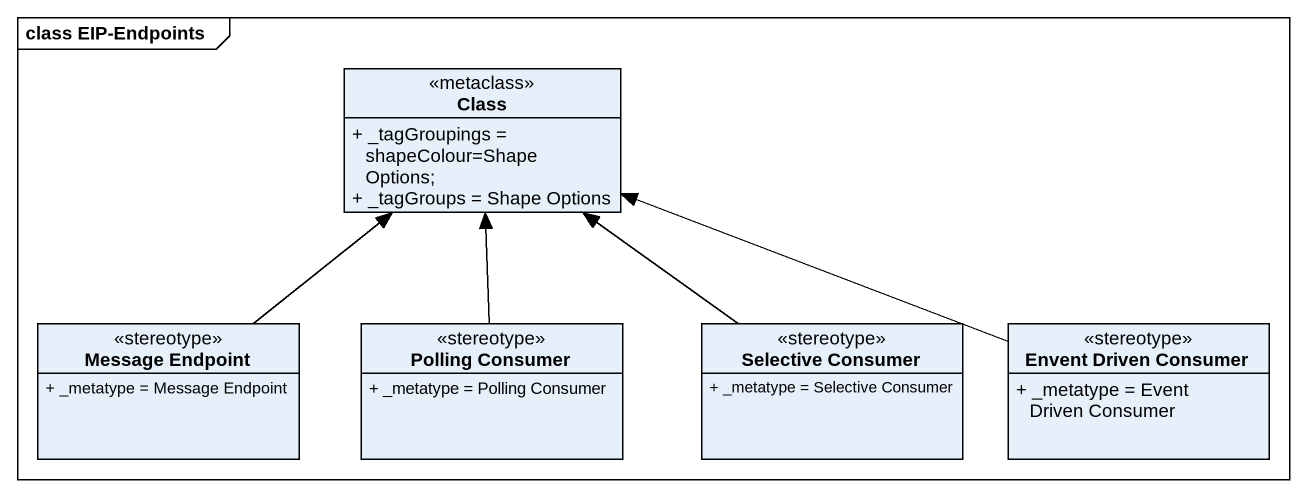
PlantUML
@startuml
mainframe class EIP-Endpoints
hide circle
hide empty members
skinparam classAttributeIconSize 0
class "Class" as Class_ <<metaclass>> {
  + _tagGroupings = shapeColour=Shape Options;
  + _tagGroups = Shape Options
}
class "Message Endpoint" as Message_Endpoint <<stereotype>> {
  + _metatype = Message Endpoint
}
class "Polling Consumer" as Polling_Consumer <<stereotype>> {
  + _metatype = Polling Consumer
}
class "Selective Consumer" as Selective_Consumer <<stereotype>> {
  + _metatype = Selective Consumer
}
class "Envent Driven Consumer" as Envent_Driven_Consumer <<stereotype>> {
  + _metatype = Event Driven Consumer
}
Message_Endpoint -up-> Class_
Polling_Consumer -up-> Class_
Selective_Consumer -up-> Class_
Envent_Driven_Consumer -left-> Class_
@enduml
